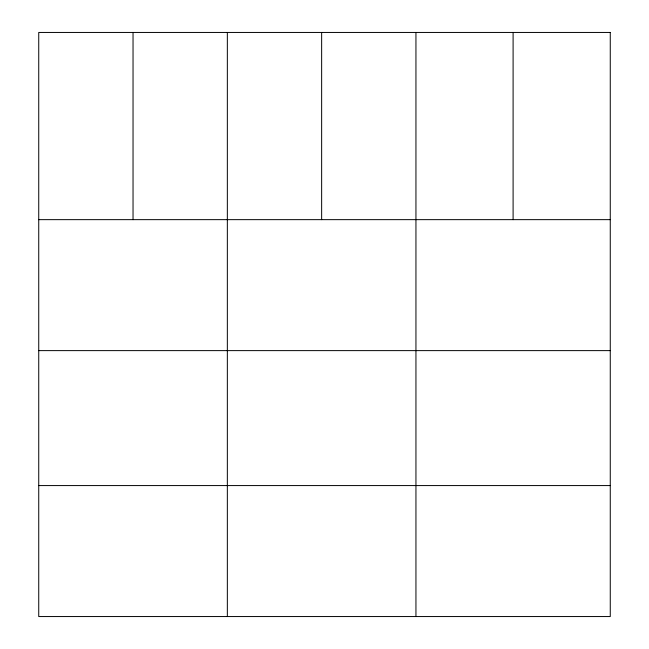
<?xml version="1.0" encoding="UTF-8"?>
<svg xmlns="http://www.w3.org/2000/svg" width="649" height="649" viewBox="0 0 649 649"><rect width="100%" height="100%" fill="white"/><g stroke="black" fill="none" stroke-linecap="round" stroke-linejoin="round"><path stroke-width="0.97" d="M38.737 219.646L610.263 219.646M38.737 350.622L610.263 350.622M38.737 485.574L610.263 485.574M513.099 32.45L513.099 219.646M415.944 32.45L415.944 616.55M321.644 32.45L321.644 219.646M227.345 32.45L227.345 616.55M133.037 32.45L133.037 219.646M610.263 32.45L38.737 32.45L38.737 616.55L610.263 616.55L610.263 32.45"/></g></svg>
